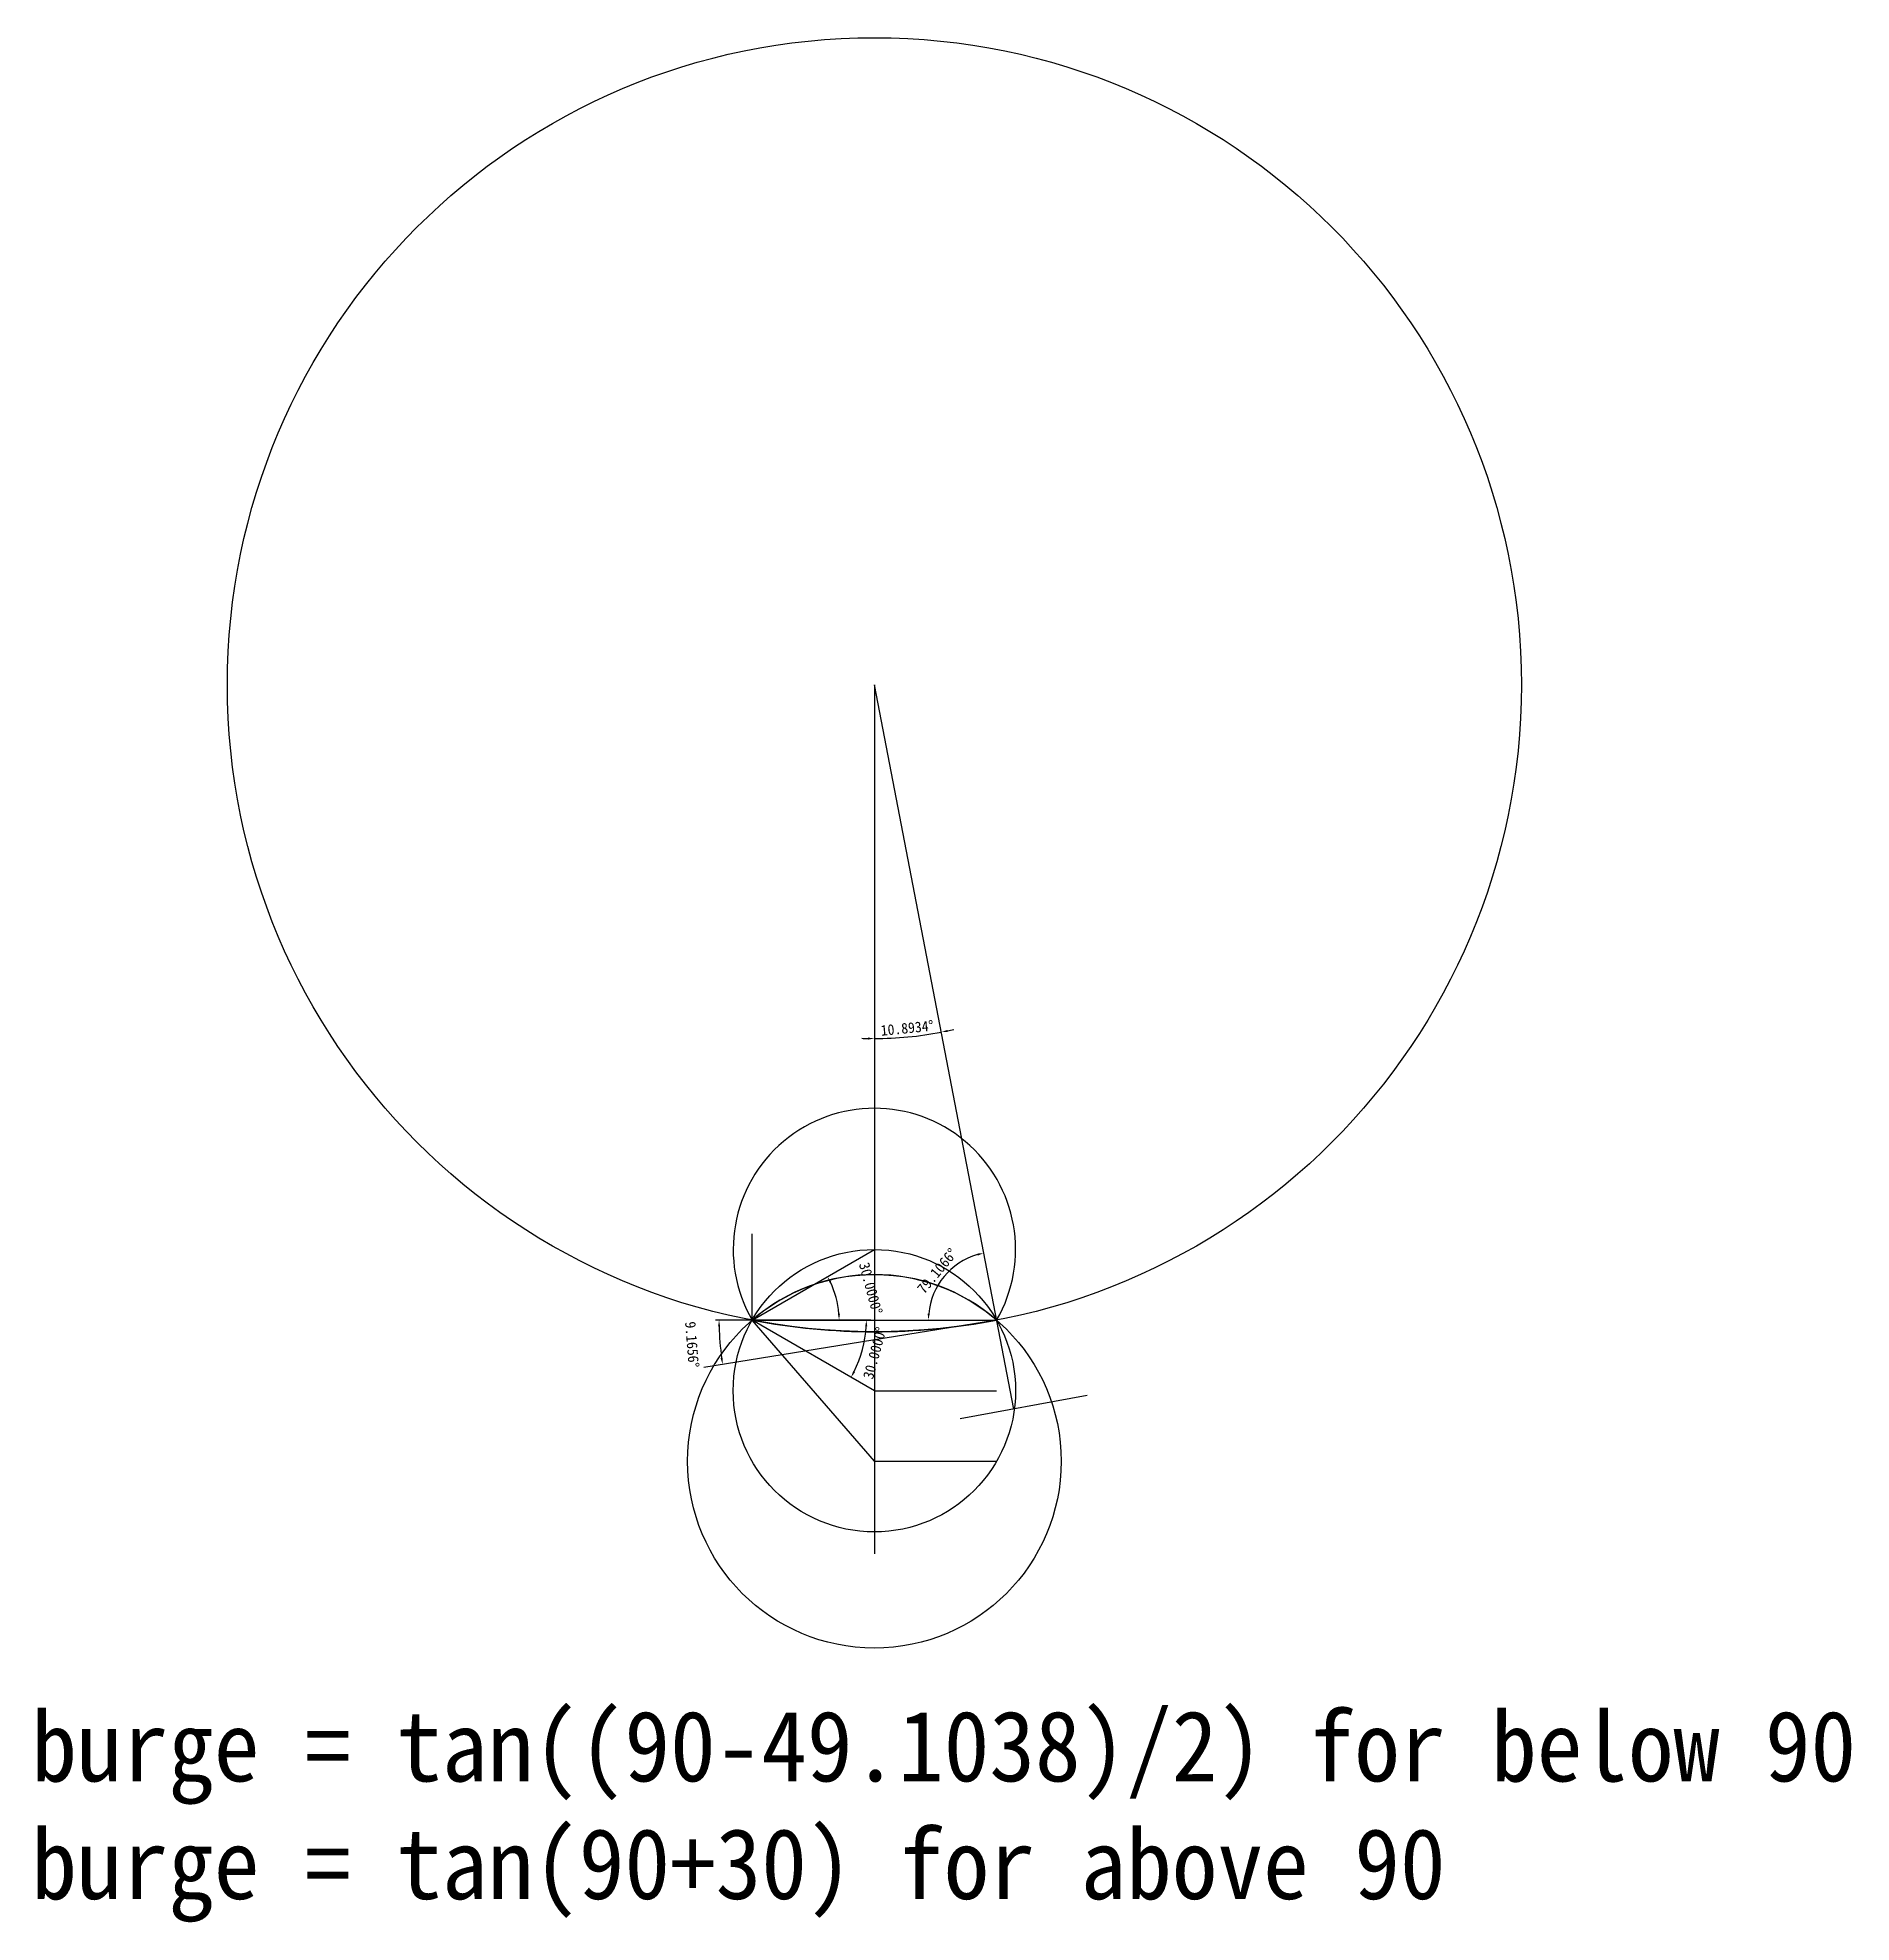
# Model space of a CAD drawing. Header units: millimetres. Extents: x -57518 to 189430, y -17322 to 123318.
# Drawn here: x -57518 to -31826, y 96622 to 123318 of the extents above.
import ezdxf

# ---------------------------------------------------------------- set-up
doc = ezdxf.new("R2010")
doc.units = ezdxf.units.MM
doc.header["$LTSCALE"] = 500
doc.header["$PDMODE"] = 1
doc.styles.add('굴림체', font='')
doc.styles.get('굴림체').set_extended_font_data('GulimChe')
doc.dimstyles.new('DIM01-50', dxfattribs={"dimscale": 50, "dimtxt": 3, "dimasz": 1.8, "dimexe": 1, "dimexo": 1, "dimgap": 1, "dimtad": 1, "dimdec": 0, "dimzin": 9, "dimdsep": 46, "dimlunit": 6, "dimtxsty": '굴림체', "dimcen": 2.5, "dimclrt": 3, "dimadec": 4, "dimazin": 0, "dimtfac": 1, "dimtdec": 0, "dimtmove": 2, "dimatfit": 3, "dimfxl": 1, "dimtolj": 1, "dimtzin": 0, "dimarcsym": 0})

# ---------------------------------------------------------------- blocks, each defined once
blk = doc.blocks.new('*D287')
at = {"color": 0, "lineweight": -2, "transparency": 16777216}
blk.add_arc((-47397, 105153), 1232, 4.1851, 25.8149, dxfattribs=at)
at = {"color": 0, "transparency": 16777216}
for points in [[(-46301, 105682), (-46275, 105696), (-46330, 105769)], [(-46153, 105243), (-46183, 105242), (-46165, 105153)]]:
    blk.add_solid(points, dxfattribs=at)
at = {"layer": 'Defpoints', "color": 0, "transparency": 16777216}
for p in [(-45665, 106153), (-46184, 105367), (-47397, 105153), (-47397, 105153), (-45665, 105153)]:
    blk.add_point(p, dxfattribs=at)
at = {"color": 3, "transparency": 16777216, "insert": (-45717, 105603), "char_height": 150, "attachment_point": 5, "rotation": 285, "style": '굴림체'}
blk.add_mtext('\\A1;30.0000°', dxfattribs=at)
blk = doc.blocks.new('*D288')
at = {"color": 0, "lineweight": -2, "transparency": 16777216}
for start, end in [(270, 280.8934), (281.9222, 282.951), (267.9424, 268.9712)]:
    blk.add_arc((-45665, 114153), 5012, start, end, dxfattribs=at)
at = {"color": 0, "transparency": 16777216}
for points in [[(-44627, 109234), (-44633, 109263), (-44718, 109231)], [(-45755, 109156), (-45755, 109126), (-45665, 109140)]]:
    blk.add_solid(points, dxfattribs=at)
at = {"layer": 'Defpoints', "color": 0, "transparency": 16777216}
for p in [(-45665, 114153), (-45665, 114153), (-45348, 109150), (-43691, 103893), (-45665, 101841)]:
    blk.add_point(p, dxfattribs=at)
at = {"color": 3, "transparency": 16777216, "insert": (-45201, 109289), "char_height": 150, "attachment_point": 5, "rotation": 5.4467, "style": '굴림체'}
blk.add_mtext('\\A1;10.8934°', dxfattribs=at)
blk = doc.blocks.new('*D289')
at = {"color": 0, "lineweight": -2, "transparency": 16777216}
blk.add_line((-45715, 105153), (-47916, 105153), dxfattribs=at)
blk.add_arc((-43933, 105153), 3933, 181.3113, 187.8543, dxfattribs=at)
at = {"color": 0, "transparency": 16777216}
for points in [[(-47880, 105062), (-47850, 105063), (-47866, 105153)], [(-47814, 104617), (-47844, 104613), (-47816, 104526)]]:
    blk.add_solid(points, dxfattribs=at)
at = {"layer": 'Defpoints', "color": 0, "transparency": 16777216}
for p in [(-47860, 104943), (-45665, 105153), (-43933, 105153), (-43933, 105153), (-48081, 104483)]:
    blk.add_point(p, dxfattribs=at)
at = {"color": 3, "transparency": 16777216, "insert": (-48248, 104807), "char_height": 150, "attachment_point": 5, "rotation": 274.5828, "style": '굴림체'}
blk.add_mtext('\\A1;9.1656°', dxfattribs=at)
blk = doc.blocks.new('*D290')
at = {"color": 0, "lineweight": -2, "transparency": 16777216}
blk.add_arc((-43933, 105153), 967, 106.2291, 174.6643, dxfattribs=at)
at = {"color": 0, "transparency": 16777216}
for points in [[(-44207, 106095), (-44200, 106066), (-44116, 106102)], [(-44881, 105242), (-44911, 105243), (-44900, 105153)]]:
    blk.add_solid(points, dxfattribs=at)
at = {"layer": 'Defpoints', "color": 0, "transparency": 16777216}
for p in [(-45665, 114153), (-44518, 105922), (-45665, 105153), (-43933, 105153), (-43691, 103893)]:
    blk.add_point(p, dxfattribs=at)
at = {"color": 3, "transparency": 16777216, "insert": (-44776, 105849), "char_height": 150, "attachment_point": 5, "rotation": 50.4467, "style": '굴림체'}
blk.add_mtext('\\A1;79.1066°', dxfattribs=at)
blk = doc.blocks.new('*D291')
at = {"color": 0, "lineweight": -2, "transparency": 16777216}
blk.add_line((-45715, 105153), (-45828, 105153), dxfattribs=at)
blk.add_arc((-47397, 105153), 1619, 333.1859, 356.8141, dxfattribs=at)
at = {"color": 0, "transparency": 16777216}
for points in [[(-45796, 105063), (-45766, 105062), (-45778, 105153)], [(-45939, 104415), (-45966, 104429), (-45995, 104343)]]:
    blk.add_solid(points, dxfattribs=at)
at = {"layer": 'Defpoints', "color": 0, "transparency": 16777216}
for p in [(-47397, 105153), (-45665, 105153), (-43933, 105153), (-45876, 104599), (-45665, 104153)]:
    blk.add_point(p, dxfattribs=at)
at = {"color": 3, "transparency": 16777216, "insert": (-45660, 104687), "char_height": 150, "attachment_point": 5, "rotation": 75, "style": '굴림체'}
blk.add_mtext('\\A1;30.0000°', dxfattribs=at)

msp = doc.modelspace()

# ---------------------------------------------------------------- linework, layer by layer
for p, q in [((-43690.7, 103893.1), (-45665.2, 114152.6)), ((-45665.2, 114152.6), (-45665.2, 101841)), ((-47397, 105152.9), (-47397, 106373.3)), ((-47397.2, 105152.6), (-45665.2, 106152.6)), ((-45665.2, 106152.6), (-45665.2, 105152.6)), ((-43933.1, 105152.6), (-48081.3, 104483.3)), ((-45665.2, 103152.6), (-47397.4, 105152.6)), ((-47397.2, 105152.6), (-47070.9, 105152.6)), ((-47397.2, 105152.6), (-45665.2, 105152.6)), ((-45665.2, 104152.6), (-47397.2, 105152.6)), ((-45665.2, 105152.6), (-43933.1, 105152.6)), ((-45665.2, 104152.6), (-43933.1, 104152.6)), ((-42650.1, 104086.7), (-44448.1, 103752.2)), ((-45665.2, 103152.6), (-43933.1, 103152.6))]:
    msp.add_line(p, q)
at = {"color": 6, "true_color": 0xff00ff}
msp.add_lwpolyline([(-47397.2, 105152.6, 0.09535), (-43933.1, 105152.6, 0.3728526)], format="xyb", close=True, dxfattribs=at)
for centre, radius in [((-45665.2, 114152.6), 9165.2), ((-45665.2, 104152.6), 2000), ((-45665.2, 103152.6), 2645.9)]:
    msp.add_circle(centre, radius)
for centre, radius, start, end in [((-45665.2, 106152.6), 2000, 330, 210), ((-45665.2, 114152.6), 9165.2, 259.10661, 280.89339)]:
    msp.add_arc(centre, radius, start, end)

# ---------------------------------------------------------------- texts
at = {"insert": (-57607.5, 99618.6), "char_height": 1000, "attachment_point": 1, "style": '굴림체'}
msp.add_mtext_dynamic_manual_height_columns('burge = tan((90-49.1038)/2) for below 90\\Pburge = tan(90+30) for above 90', width=29644.01, gutter_width=15, heights=[0], dxfattribs=at)

# ---------------------------------------------------------------- dimensions: what is measured, and where the dimension line sits
for base, line1, line2, picture, middle in [((-45347.7144, 109150.295), ((-43690.7221, 103893.0922), (-45665.1598, 114152.5712)), ((-45665.1598, 114152.5712), (-45665.1598, 101841.0498)), '*D288', (-45201.4445, 109289.2848)), ((-44518.4651, 105922.0117), ((-45665.1598, 105152.5712), (-43933.109, 105152.5712)), ((-43690.7221, 103893.0922), (-45665.1598, 114152.5712)), '*D290', (-44776.4516, 105849.0879)), ((-46183.5163, 105366.5782), ((-47397.2104, 105152.5712), (-45665.1598, 105152.5712)), ((-47397.2104, 105152.5711), (-45665.1598, 106152.5712)), '*D287', (-45716.7738, 105602.8428)), ((-47860.166, 104942.9697), ((-45665.1598, 105152.5712), (-43933.109, 105152.5712)), ((-43933.109, 105152.5712), (-48081.2983, 104483.2697)), '*D289', (-48248.1017, 104806.7003)), ((-45876.0524, 104598.9149), ((-45665.1598, 105152.5712), (-43933.109, 105152.5712)), ((-45665.1598, 104152.5712), (-47397.2106, 105152.5712)), '*D291', (-45659.7199, 104687.0119))]:
    dim = msp.add_angular_dim_2l(base=base, line1=line1, line2=line2, dimstyle='DIM01-50')
    dim.commit()
    dim.dimension.update_dxf_attribs({"geometry": picture, "text_midpoint": middle})

doc.saveas('drawing.dxf')
